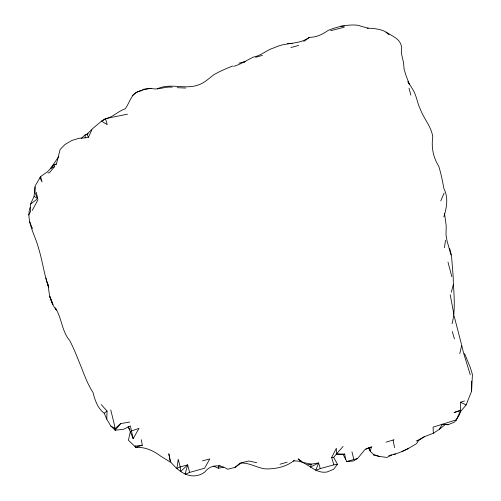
<?xml version="1.0" encoding="UTF-8"?>
<svg xmlns="http://www.w3.org/2000/svg" width="501" height="501" viewBox="0 0 501 501"><rect width="100%" height="100%" fill="white"/><g stroke="black" fill="none" stroke-linecap="round" stroke-linejoin="round"><path stroke-width="0.75" d="M131.287 431.035L139.002 428.368L133.134 438.613L130.392 425.944L123.133 429.432L115.161 430.146L114.422 424.823L110.74 409.856M129.665 422.061L120.691 423.583L115.161 430.146L110.859 426.126L106.769 419.13L107.039 411.058L101.202 404.564M30.655 203.769L34.068 196.436L35.208 185.808L40.631 176.577L47.382 171.856L54.045 164.81L56.381 164.171L60.151 149.398L64.948 144.538L71.8 140.48L79.083 138.27L85.12 137.85L85.226 134.819L88.264 133.805M452.084 323.734C455.384 310.845 454.163 297.45 453.461 284.33M456.067 420.402L459.223 415.028L460.801 411.258L466.112 404.977L471.598 391.187L472.43 374.516L470.239 367.371L464.527 353.537M371.31 446.729L370.377 451.47L373.508 454.463L379.288 456.424L386.922 457.438L391.801 455.058M444.443 247.751L445.533 240.242M45.885 277.98L48.547 287.255C44.101 274.341 42.51 260.739 38.408 247.738C35.026 234.606 25.939 221.467 29.947 207.564M213.745 466.174L218.361 468.216L218.843 465.686L220.384 465.936M373.508 454.463L373.389 455.014L379.288 456.424M128.099 426.752L130.348 431.724L128.4 440.216L135.928 447.387C145.133 446.836 153.675 450.806 160.852 456.261L170.353 462.16L168.831 453.749L170.534 461.79C179.014 472.268 191.582 481.261 204.79 472.117C210.401 464.408 220.146 464.227 227.686 469.249L235.013 467.389L241.526 462.724L248.828 460.995L256.631 462.705M459.755 353.643L461.659 345.465M443.848 216.845C446.704 207.571 448.608 197.607 443.886 188.52C442.483 180.999 441.049 173.459 438.726 166.157C433.227 157.546 431.186 147.131 432.789 137.067C431.543 126.878 423.965 118.981 420.445 109.475L420.383 109.343C417.302 103.074 416.632 95.898 413.018 89.873L407.895 81.65L409.567 84.688L405.942 75.369L404.1 69.107L403.524 62.644L401.326 52.924L401.445 46.368C400.055 39.003 392.978 36.548 387.505 32.891C381.537 28.952 374.222 28.476 367.283 28.106M451.326 292.227L453.374 284.274L453.192 276.915L451.476 255.366L449.685 248.546M85.12 137.85L88.458 137.236L92.253 128.914L101.515 121.161L105.486 118.612L127.492 114.165M440.78 200.882L444.13 193.035M424.353 436.709L418.485 440.592L416.613 440.955L424.353 436.709L433.346 433.252L433.077 427.115L442.408 424.259L448.038 424.748L454.445 422.143L456.242 419.838L460.544 410.714L454.038 412.498L460.657 410.15L460.469 402.222L464.471 400.975M331.656 457.494L336.371 448.257L336.428 454.006L333.679 457.4L331.656 457.494L333.829 464.847L337.442 464.214L333.679 457.4M32.239 210.401L37.982 199.78M141.357 90.787C131.5 91.702 130.091 102.26 125.25 108.773C118.474 111.109 113.401 116.551 106.519 118.605M28.57 215.01L30.624 211.491L30.473 204.314M433.346 433.252L439.321 429.338L442.408 424.259L456.242 419.838M418.485 440.592L416.638 443.617C407.983 448.846 398.865 453.987 388.713 455.434M58.911 156.387L50.325 168.718L54.528 166.676L54.045 164.81L53.526 164.434L56.381 164.171M337.442 464.214L333.666 469.274L326.971 472.005C313.257 474.259 307.019 459.423 293.379 461.064C285.357 467.145 274.961 469.212 265.06 468.848L264.973 468.842C256.706 467.734 249.473 462.655 240.968 463.062M54.528 166.676L49.549 172.569L48.033 173.014M345.502 459.16L344.713 454.056L343.279 454.683L346.792 461.553L353.531 460.97L357.67 458.453L364.778 449.716L371.279 447.03L365.818 448.84M343.279 454.683L336.428 454.006L343.041 446.466M293.379 461.064L294.325 460.143M91.602 129.784L86.886 134.187L88.458 137.236M81.231 138.464L85.226 134.819M120.691 423.583L115.199 428.505L110.859 426.126M235.013 467.389L240.248 462.999M439.321 429.338L445.02 424.754M48.24 284.48C48.791 293.448 50.325 302.93 56.369 309.962L55.298 307.896C61.942 318.016 61.673 331.236 69.727 340.517C73.747 348.251 76.96 356.493 80.223 364.603C84.074 374.103 87.331 383.816 92.998 392.458C94.933 400.067 97.632 408.447 104.233 413.256L107.039 411.058M132.502 95.497C137.481 90.719 144.495 89.165 151.133 88.42C158.31 90.355 164.967 86.253 172.175 87.187M30.718 203.982L37.732 198.665L36.254 192.227M303.75 41.464L309.418 37.325C316.338 37.4 322.638 34.369 328.13 30.398C337.442 26.659 347.343 24.286 357.438 25.188M233.616 66.357C240.887 64.353 246.893 60.064 253.656 57.001C261.434 55.68 267.008 49.58 274.573 47.664C285.67 41.934 298.991 45.077 309.317 37.343M142.478 90.048L143.781 89.197L151.045 88.27M105.135 119.175L101.515 121.161L107.233 124.655L105.486 118.612M244.087 62.237L245.596 61.429L238.996 63.207M402.04 451.47L408.378 448.633M189.66 472.412L185.082 474.272L187.65 464.865L180.185 466.901L176.928 468.422L178.243 459.304L180.185 466.901L180.742 471.428L187.65 464.865L189.66 472.412L204.621 468.203L209.781 458.916L202.442 460.882M333.829 464.847L320.252 468.592L315.743 470.401L318.598 462.955L307.739 464.734M232.683 65.994C226.17 68.562 219.714 71.336 213.633 74.856C208.792 78.588 204.377 82.953 198.44 84.926C184.913 89.936 170.359 82.621 157.226 88.859M386.046 442.189L394.087 439.728M135.308 445.959L135.928 447.387L142.322 445.214L141.313 439.74M357.67 458.453L346.792 461.553L348.909 461.12M330.622 30.705L344.181 27.223M255.648 57.302L262.443 55.354M280.034 464.22L287.192 462.179M298.671 45.441L290.968 47.514M135.928 447.387L137.462 447.092M218.361 468.216L223.546 467.226M393.792 454.288L395.583 454.025M134.857 446.203L142.322 445.214M287.499 43.681L292.164 43.487M340.605 26.209L344.412 26.052M336.428 454.006L344.713 454.056M185.689 88.044L177.222 87.694M442.408 424.259L448.038 424.748M357.883 25.288L368.179 28.269M460.469 402.222L466.112 404.977M34.068 196.436L37.732 198.665L35.064 193.004L34.97 186.954M385.858 32.296L389.033 34.713M301.201 461.853L298.089 458.878L303.218 462.492L311.359 464.183L310.37 467.132L318.598 462.955L320.252 468.592M114.341 428.856L115.161 430.146M128.218 426.639L130.035 429.996M39.942 177.767L42.053 181.944L40.631 176.577M368.717 448.076L370.377 451.47L368.98 448.082M104.233 413.256L106.769 419.13M29.716 221.987L32.484 228.669M130.348 431.724L133.134 438.613M470.264 374.779L463.575 352.986L461.747 345.483M452.284 331.537L454.413 338.839M408.998 88.182L410.883 95.146M451.833 276.721L447.975 262.073M461.527 344.563L454.069 315.824M450.95 254.934L446.973 240.605L446.003 234.825L446.216 225.7L444.506 213.439M351.971 451.871L353.8 459.367M450.174 294.72L453.875 314.215M393.147 440.072L394.544 447.725M471.416 381.111L471.623 390.924M52.918 304.307L49.862 296.724L52.918 304.307"/></g></svg>
